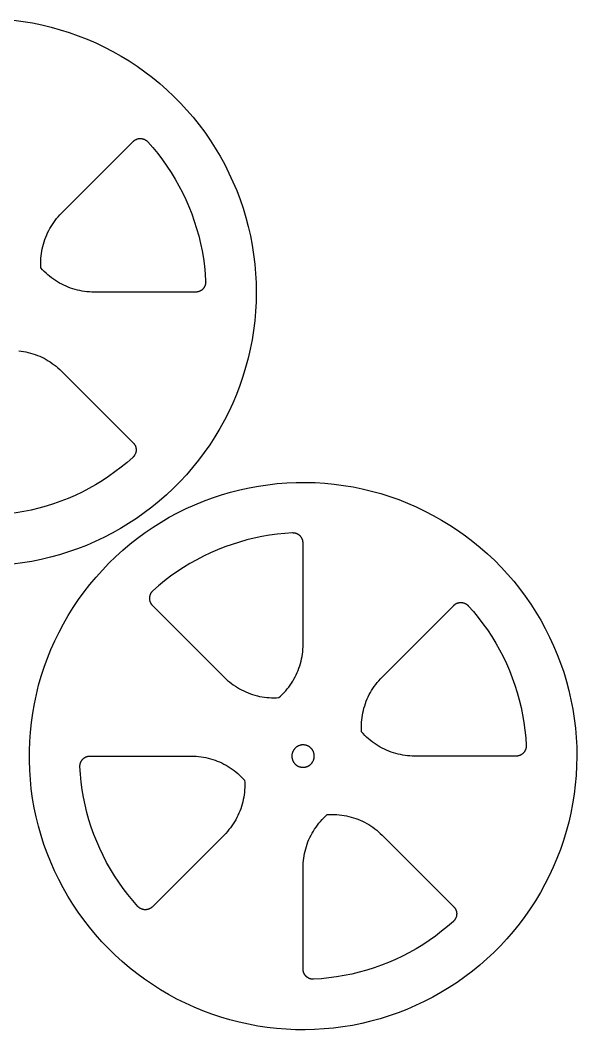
# Model space of a CAD drawing. Header units: millimetres. Extents: x 685 to 906, y -3810 to -3600.
# Drawn here: x 795.7 to 906.2, y -3800.6 to -3600 of the extents above; entities that cross this region are included whole.
import ezdxf

# ---------------------------------------------------------------- set-up
doc = ezdxf.new("R2010")
doc.units = ezdxf.units.MM
doc.header["$MEASUREMENT"] = 0
doc.layers.add('lime', color=178, linetype='Continuous', true_color=0x000000)

msp = doc.modelspace()

# ---------------------------------------------------------------- linework, layer by layer
at = {"layer": 'lime'}
for points in [[(794.36, -3600.05), (796.23, -3600.29), (798.09, -3600.6), (799.94, -3600.98), (801.78, -3601.42), (803.6, -3601.93), (805.4, -3602.49), (807.17, -3603.12), (808.93, -3603.81), (810.66, -3604.56), (812.37, -3605.37), (814.04, -3606.24), (815.69, -3607.17), (817.3, -3608.15), (818.87, -3609.19), (820.41, -3610.28), (821.91, -3611.43), (823.37, -3612.63), (824.79, -3613.87), (826.16, -3615.17), (827.49, -3616.51), (828.76, -3617.9), (830, -3619.33), (831.18, -3620.8), (832.3, -3622.31), (833.38, -3623.86), (834.4, -3625.45), (835.36, -3627.07), (836.27, -3628.73), (837.12, -3630.41), (837.91, -3632.12), (838.65, -3633.86), (839.32, -3635.63), (839.92, -3637.41), (840.47, -3639.22), (840.95, -3641.04), (841.37, -3642.88), (841.73, -3644.74), (842.02, -3646.6), (842.25, -3648.47), (842.41, -3650.35), (842.5, -3652.24), (842.53, -3654.13), (842.5, -3656.01), (842.4, -3657.9), (842.23, -3659.78), (842, -3661.65), (841.71, -3663.51), (841.34, -3665.37), (840.92, -3667.2), (840.43, -3669.03), (839.88, -3670.83), (839.27, -3672.62), (838.59, -3674.38), (837.86, -3676.12), (837.06, -3677.83), (836.21, -3679.51), (835.29, -3681.16), (834.32, -3682.78), (833.3, -3684.37), (832.22, -3685.91), (831.09, -3687.42), (829.9, -3688.89), (828.67, -3690.32), (827.39, -3691.7), (826.06, -3693.04), (824.68, -3694.33), (823.26, -3695.58), (821.8, -3696.77), (820.3, -3697.91), (818.75, -3699), (817.18, -3700.03), (815.56, -3701.01), (813.92, -3701.94), (812.24, -3702.8), (810.53, -3703.61), (808.8, -3704.35), (807.04, -3705.04), (805.26, -3705.66), (803.46, -3706.23), (801.64, -3706.72), (799.8, -3707.16), (797.95, -3707.53), (796.09, -3707.84), (794.22, -3708.08)], [(803.85, -3638.38), (818.09, -3624.13)], [(818.09, -3624.13), (818.14, -3624.09), (818.19, -3624.04), (818.25, -3623.99), (818.3, -3623.95), (818.36, -3623.91), (818.41, -3623.87), (818.47, -3623.84), (818.53, -3623.8), (818.59, -3623.77), (818.65, -3623.74), (818.72, -3623.71), (818.78, -3623.68), (818.84, -3623.66), (818.91, -3623.64), (818.98, -3623.62), (819.04, -3623.6), (819.11, -3623.59), (819.18, -3623.57), (819.25, -3623.56), (819.31, -3623.56), (819.38, -3623.55), (819.45, -3623.55), (819.52, -3623.55), (819.59, -3623.55), (819.66, -3623.55), (819.73, -3623.56), (819.79, -3623.57), (819.86, -3623.58), (819.93, -3623.59), (820, -3623.61), (820.06, -3623.63), (820.13, -3623.65), (820.19, -3623.67), (820.26, -3623.69), (820.32, -3623.72), (820.38, -3623.75), (820.45, -3623.78), (820.51, -3623.81), (820.56, -3623.85), (820.62, -3623.89), (820.68, -3623.93), (820.73, -3623.97), (820.79, -3624.01), (820.84, -3624.06), (820.89, -3624.1), (820.94, -3624.15), (820.99, -3624.2)], [(820.99, -3624.2), (822, -3625.35), (822.97, -3626.54), (823.9, -3627.76), (824.79, -3629.01), (825.63, -3630.29), (826.43, -3631.59), (827.18, -3632.93), (827.89, -3634.29), (828.55, -3635.67), (829.16, -3637.08), (829.72, -3638.5), (830.23, -3639.95), (830.69, -3641.41), (831.11, -3642.89), (831.47, -3644.38), (831.77, -3645.88), (832.03, -3647.39), (832.23, -3648.91), (832.39, -3650.43), (832.48, -3651.96)], [(799.78, -3649.24), (799.76, -3648.77), (799.75, -3648.29), (799.76, -3647.81), (799.78, -3647.33), (799.82, -3646.85), (799.88, -3646.38), (799.95, -3645.91), (800.04, -3645.44), (800.15, -3644.97), (800.27, -3644.51), (800.4, -3644.05), (800.56, -3643.59), (800.72, -3643.15), (800.91, -3642.7), (801.1, -3642.27), (801.32, -3641.84), (801.54, -3641.42), (801.79, -3641), (802.04, -3640.6), (802.31, -3640.2), (802.59, -3639.82), (802.89, -3639.44), (803.2, -3639.07), (803.52, -3638.72), (803.85, -3638.38)], [(810.35, -3654.06), (809.87, -3654.05), (809.39, -3654.02), (808.91, -3653.98), (808.44, -3653.92), (807.96, -3653.85), (807.49, -3653.76), (807.03, -3653.66), (806.56, -3653.53), (806.11, -3653.4), (805.65, -3653.25), (805.2, -3653.08), (804.76, -3652.89), (804.33, -3652.7), (803.9, -3652.48), (803.48, -3652.25), (803.06, -3652.01), (802.66, -3651.76), (802.26, -3651.49), (801.88, -3651.2), (801.5, -3650.91), (801.14, -3650.6), (800.78, -3650.28), (800.44, -3649.95), (800.1, -3649.6), (799.78, -3649.24)], [(832.48, -3651.96), (832.49, -3652.03), (832.49, -3652.1), (832.48, -3652.17), (832.48, -3652.24), (832.47, -3652.3), (832.46, -3652.37), (832.45, -3652.44), (832.44, -3652.51), (832.42, -3652.57), (832.4, -3652.64), (832.38, -3652.71), (832.35, -3652.77), (832.33, -3652.83), (832.3, -3652.9), (832.27, -3652.96), (832.24, -3653.02), (832.2, -3653.08), (832.17, -3653.14), (832.13, -3653.2), (832.09, -3653.25), (832.05, -3653.31), (832, -3653.36), (831.96, -3653.41), (831.91, -3653.46), (831.86, -3653.51), (831.81, -3653.56), (831.76, -3653.6), (831.7, -3653.64), (831.65, -3653.68), (831.59, -3653.72), (831.53, -3653.76), (831.47, -3653.79), (831.41, -3653.83), (831.35, -3653.86), (831.29, -3653.89), (831.23, -3653.91), (831.16, -3653.94), (831.1, -3653.96), (831.03, -3653.98), (830.96, -3654), (830.9, -3654.01), (830.83, -3654.03), (830.76, -3654.04), (830.69, -3654.04), (830.62, -3654.05), (830.56, -3654.05), (830.49, -3654.06)], [(830.49, -3654.06), (810.35, -3654.06)], [(795.37, -3665.71), (795.85, -3665.76), (796.32, -3665.84), (796.79, -3665.93), (797.26, -3666.03), (797.72, -3666.15), (798.18, -3666.29), (798.63, -3666.44), (799.08, -3666.61), (799.52, -3666.79), (799.96, -3666.99), (800.39, -3667.2), (800.81, -3667.43), (801.22, -3667.67), (801.63, -3667.93), (802.02, -3668.2), (802.41, -3668.48), (802.78, -3668.77), (803.15, -3669.08), (803.51, -3669.4), (803.85, -3669.74)], [(803.85, -3669.74), (818.09, -3683.98)], [(818.09, -3683.98), (818.14, -3684.03), (818.19, -3684.08), (818.23, -3684.13), (818.27, -3684.19), (818.31, -3684.24), (818.35, -3684.3), (818.39, -3684.36), (818.42, -3684.42), (818.46, -3684.48), (818.49, -3684.54), (818.52, -3684.6), (818.54, -3684.66), (818.57, -3684.73), (818.59, -3684.79), (818.61, -3684.86), (818.62, -3684.93), (818.64, -3684.99), (818.65, -3685.06), (818.66, -3685.13), (818.67, -3685.2), (818.67, -3685.27), (818.68, -3685.34), (818.68, -3685.4), (818.68, -3685.47), (818.67, -3685.54), (818.67, -3685.61), (818.66, -3685.68), (818.65, -3685.75), (818.63, -3685.81), (818.62, -3685.88), (818.6, -3685.95), (818.58, -3686.01), (818.56, -3686.08), (818.53, -3686.14), (818.51, -3686.21), (818.48, -3686.27), (818.44, -3686.33), (818.41, -3686.39), (818.38, -3686.45), (818.34, -3686.51), (818.3, -3686.56), (818.26, -3686.62), (818.21, -3686.67), (818.17, -3686.72), (818.12, -3686.78), (818.07, -3686.82), (818.02, -3686.87)], [(818.02, -3686.87), (816.87, -3687.88), (815.69, -3688.85), (814.47, -3689.78), (813.22, -3690.67), (811.94, -3691.51), (810.63, -3692.31), (809.3, -3693.07), (807.94, -3693.77), (806.55, -3694.43), (805.15, -3695.04), (803.72, -3695.6), (802.28, -3696.12), (800.82, -3696.58), (799.34, -3696.99), (797.85, -3697.35), (796.35, -3697.66), (794.84, -3697.92), (793.32, -3698.12), (791.79, -3698.27), (790.26, -3698.37)], [(849.74, -3701.89), (848.21, -3701.99), (846.68, -3702.14), (845.16, -3702.35), (843.65, -3702.61), (842.15, -3702.91), (840.66, -3703.27), (839.19, -3703.69), (837.72, -3704.15), (836.28, -3704.66), (834.85, -3705.22), (833.45, -3705.83), (832.07, -3706.49), (830.71, -3707.2), (829.37, -3707.95), (828.06, -3708.75), (826.78, -3709.59), (825.53, -3710.48), (824.31, -3711.41), (823.13, -3712.38), (821.98, -3713.39)], [(851.83, -3703.89), (851.83, -3703.82), (851.83, -3703.75), (851.82, -3703.69), (851.81, -3703.62), (851.8, -3703.55), (851.79, -3703.48), (851.77, -3703.41), (851.76, -3703.35), (851.74, -3703.28), (851.71, -3703.22), (851.69, -3703.15), (851.66, -3703.09), (851.63, -3703.03), (851.6, -3702.97), (851.57, -3702.9), (851.54, -3702.85), (851.5, -3702.79), (851.46, -3702.73), (851.42, -3702.68), (851.38, -3702.62), (851.33, -3702.57), (851.29, -3702.52), (851.24, -3702.47), (851.19, -3702.42), (851.14, -3702.38), (851.08, -3702.33), (851.03, -3702.29), (850.97, -3702.25), (850.92, -3702.21), (850.86, -3702.17), (850.8, -3702.14), (850.74, -3702.11), (850.67, -3702.08), (850.61, -3702.05), (850.55, -3702.02), (850.48, -3702), (850.42, -3701.98), (850.35, -3701.96), (850.28, -3701.94), (850.22, -3701.93), (850.15, -3701.92), (850.08, -3701.91), (850.01, -3701.9), (849.94, -3701.9), (849.88, -3701.89), (849.81, -3701.89), (849.74, -3701.89)], [(851.83, -3724.03), (851.83, -3703.89)], [(821.98, -3713.39), (821.93, -3713.44), (821.88, -3713.49), (821.83, -3713.54), (821.79, -3713.59), (821.74, -3713.65), (821.7, -3713.7), (821.66, -3713.76), (821.63, -3713.81), (821.59, -3713.87), (821.56, -3713.93), (821.53, -3714), (821.5, -3714.06), (821.47, -3714.12), (821.45, -3714.19), (821.42, -3714.25), (821.4, -3714.32), (821.38, -3714.38), (821.37, -3714.45), (821.36, -3714.52), (821.34, -3714.59), (821.34, -3714.65), (821.33, -3714.72), (821.33, -3714.79), (821.32, -3714.86), (821.32, -3714.93), (821.33, -3715), (821.33, -3715.07), (821.34, -3715.13), (821.35, -3715.2), (821.36, -3715.27), (821.38, -3715.34), (821.4, -3715.4), (821.41, -3715.47), (821.44, -3715.54), (821.46, -3715.6), (821.49, -3715.66), (821.52, -3715.73), (821.55, -3715.79), (821.58, -3715.85), (821.61, -3715.91), (821.65, -3715.97), (821.69, -3716.02), (821.73, -3716.08), (821.77, -3716.13), (821.82, -3716.19), (821.86, -3716.24), (821.91, -3716.29)], [(881.75, -3716.29), (881.8, -3716.24), (881.86, -3716.19), (881.91, -3716.15), (881.96, -3716.11), (882.02, -3716.07), (882.07, -3716.03), (882.13, -3715.99), (882.19, -3715.96), (882.25, -3715.92), (882.31, -3715.89), (882.38, -3715.86), (882.44, -3715.84), (882.51, -3715.81), (882.57, -3715.79), (882.64, -3715.77), (882.7, -3715.76), (882.77, -3715.74), (882.84, -3715.73), (882.91, -3715.72), (882.98, -3715.71), (883.04, -3715.7), (883.11, -3715.7), (883.18, -3715.7), (883.25, -3715.7), (883.32, -3715.71), (883.39, -3715.71), (883.46, -3715.72), (883.52, -3715.73), (883.59, -3715.75), (883.66, -3715.76), (883.72, -3715.78), (883.79, -3715.8), (883.86, -3715.82), (883.92, -3715.85), (883.98, -3715.87), (884.05, -3715.9), (884.11, -3715.93), (884.17, -3715.97), (884.23, -3716), (884.28, -3716.04), (884.34, -3716.08), (884.4, -3716.12), (884.45, -3716.16), (884.5, -3716.21), (884.55, -3716.26), (884.6, -3716.3), (884.65, -3716.35)], [(821.91, -3716.29), (836.15, -3730.53)], [(867.51, -3730.53), (881.75, -3716.29)], [(884.65, -3716.35), (885.66, -3717.51), (886.63, -3718.69), (887.56, -3719.91), (888.45, -3721.16), (889.29, -3722.44), (890.09, -3723.75), (890.84, -3725.08), (891.55, -3726.44), (892.21, -3727.83), (892.82, -3729.23), (893.38, -3730.66), (893.89, -3732.1), (894.36, -3733.56), (894.77, -3735.04), (895.13, -3736.53), (895.44, -3738.03), (895.69, -3739.54), (895.9, -3741.06), (896.05, -3742.59), (896.15, -3744.11)], [(847.02, -3734.6), (847.38, -3734.28), (847.72, -3733.94), (848.05, -3733.6), (848.38, -3733.24), (848.68, -3732.88), (848.98, -3732.5), (849.26, -3732.12), (849.53, -3731.72), (849.79, -3731.32), (850.03, -3730.9), (850.26, -3730.48), (850.47, -3730.05), (850.67, -3729.62), (850.85, -3729.18), (851.02, -3728.73), (851.17, -3728.27), (851.31, -3727.82), (851.43, -3727.35), (851.54, -3726.89), (851.63, -3726.42), (851.7, -3725.94), (851.76, -3725.47), (851.8, -3724.99), (851.82, -3724.51), (851.83, -3724.03)], [(836.15, -3730.53), (836.5, -3730.86), (836.85, -3731.18), (837.22, -3731.49), (837.59, -3731.79), (837.98, -3732.07), (838.38, -3732.34), (838.78, -3732.59), (839.19, -3732.83), (839.61, -3733.06), (840.04, -3733.27), (840.48, -3733.47), (840.92, -3733.66), (841.37, -3733.82), (841.82, -3733.98), (842.28, -3734.11), (842.75, -3734.23), (843.21, -3734.34), (843.68, -3734.43), (844.16, -3734.5), (844.63, -3734.56), (845.11, -3734.6), (845.59, -3734.62), (846.06, -3734.63), (846.54, -3734.62), (847.02, -3734.6)], [(863.45, -3741.4), (863.42, -3740.92), (863.41, -3740.44), (863.42, -3739.96), (863.44, -3739.49), (863.48, -3739.01), (863.54, -3738.53), (863.61, -3738.06), (863.7, -3737.59), (863.81, -3737.12), (863.93, -3736.66), (864.07, -3736.2), (864.22, -3735.75), (864.39, -3735.3), (864.57, -3734.86), (864.77, -3734.42), (864.98, -3733.99), (865.21, -3733.57), (865.45, -3733.16), (865.7, -3732.75), (865.97, -3732.36), (866.26, -3731.97), (866.55, -3731.59), (866.86, -3731.23), (867.18, -3730.87), (867.51, -3730.53)], [(849.14, -3734.28), (849.14, -3734.28)], [(849.14, -3734.28), (849.14, -3734.28)], [(874.01, -3746.21), (873.53, -3746.2), (873.05, -3746.18), (872.57, -3746.14), (872.1, -3746.08), (871.63, -3746), (871.16, -3745.92), (870.69, -3745.81), (870.23, -3745.69), (869.77, -3745.55), (869.31, -3745.4), (868.87, -3745.23), (868.42, -3745.05), (867.99, -3744.85), (867.56, -3744.64), (867.14, -3744.41), (866.72, -3744.17), (866.32, -3743.91), (865.92, -3743.64), (865.54, -3743.36), (865.16, -3743.06), (864.8, -3742.75), (864.44, -3742.43), (864.1, -3742.1), (863.77, -3741.75), (863.45, -3741.4)], [(896.15, -3744.11), (896.15, -3744.18), (896.15, -3744.25), (896.15, -3744.32), (896.14, -3744.39), (896.13, -3744.46), (896.12, -3744.53), (896.11, -3744.59), (896.1, -3744.66), (896.08, -3744.73), (896.06, -3744.79), (896.04, -3744.86), (896.02, -3744.92), (895.99, -3744.99), (895.96, -3745.05), (895.93, -3745.11), (895.9, -3745.17), (895.87, -3745.23), (895.83, -3745.29), (895.79, -3745.35), (895.75, -3745.41), (895.71, -3745.46), (895.67, -3745.51), (895.62, -3745.56), (895.57, -3745.61), (895.52, -3745.66), (895.47, -3745.71), (895.42, -3745.75), (895.37, -3745.8), (895.31, -3745.84), (895.25, -3745.88), (895.2, -3745.91), (895.14, -3745.95), (895.08, -3745.98), (895.01, -3746.01), (894.95, -3746.04), (894.89, -3746.07), (894.82, -3746.09), (894.76, -3746.11), (894.69, -3746.13), (894.63, -3746.15), (894.56, -3746.17), (894.49, -3746.18), (894.42, -3746.19), (894.35, -3746.2), (894.29, -3746.2), (894.22, -3746.21), (894.15, -3746.21)], [(807.52, -3748.3), (807.52, -3748.23), (807.52, -3748.17), (807.52, -3748.1), (807.52, -3748.03), (807.53, -3747.96), (807.54, -3747.89), (807.55, -3747.82), (807.57, -3747.76), (807.58, -3747.69), (807.6, -3747.62), (807.62, -3747.56), (807.65, -3747.49), (807.67, -3747.43), (807.7, -3747.37), (807.73, -3747.3), (807.76, -3747.24), (807.8, -3747.18), (807.83, -3747.13), (807.87, -3747.07), (807.91, -3747.01), (807.95, -3746.96), (808, -3746.91), (808.04, -3746.85), (808.09, -3746.8), (808.14, -3746.76), (808.19, -3746.71), (808.24, -3746.66), (808.3, -3746.62), (808.35, -3746.58), (808.41, -3746.54), (808.47, -3746.5), (808.53, -3746.47), (808.59, -3746.44), (808.65, -3746.41), (808.71, -3746.38), (808.78, -3746.35), (808.84, -3746.33), (808.91, -3746.3), (808.97, -3746.28), (809.04, -3746.27), (809.1, -3746.25), (809.17, -3746.24), (809.24, -3746.23), (809.31, -3746.22), (809.38, -3746.21), (809.45, -3746.21), (809.52, -3746.21)], [(809.52, -3746.21), (829.66, -3746.21)], [(829.66, -3746.21), (830.13, -3746.22), (830.61, -3746.24), (831.09, -3746.28), (831.57, -3746.34), (832.04, -3746.41), (832.51, -3746.5), (832.98, -3746.61), (833.44, -3746.73), (833.9, -3746.87), (834.35, -3747.02), (834.8, -3747.19), (835.24, -3747.37), (835.68, -3747.57), (836.1, -3747.78), (836.53, -3748.01), (836.94, -3748.25), (837.34, -3748.51), (837.74, -3748.78), (838.12, -3749.06), (838.5, -3749.36), (838.87, -3749.67), (839.22, -3749.99), (839.57, -3750.32), (839.9, -3750.66), (840.22, -3751.02)], [(894.15, -3746.21), (874.01, -3746.21)], [(819.02, -3776.06), (818, -3774.91), (817.03, -3773.73), (816.1, -3772.51), (815.22, -3771.26), (814.37, -3769.98), (813.57, -3768.67), (812.82, -3767.34), (812.11, -3765.98), (811.46, -3764.59), (810.84, -3763.19), (810.28, -3761.76), (809.77, -3760.32), (809.31, -3758.85), (808.9, -3757.38), (808.54, -3755.89), (808.23, -3754.39), (807.97, -3752.88), (807.77, -3751.36), (807.62, -3749.83), (807.52, -3748.3)], [(840.22, -3751.02), (840.24, -3751.5), (840.25, -3751.98), (840.24, -3752.45), (840.22, -3752.93), (840.18, -3753.41), (840.12, -3753.88), (840.05, -3754.36), (839.96, -3754.83), (839.86, -3755.3), (839.74, -3755.76), (839.6, -3756.22), (839.45, -3756.67), (839.28, -3757.12), (839.1, -3757.56), (838.9, -3758), (838.68, -3758.43), (838.46, -3758.85), (838.22, -3759.26), (837.96, -3759.67), (837.69, -3760.06), (837.41, -3760.45), (837.11, -3760.82), (836.8, -3761.19), (836.48, -3761.55), (836.15, -3761.89)], [(851.83, -3768.38), (851.84, -3767.91), (851.86, -3767.43), (851.91, -3766.95), (851.96, -3766.48), (852.04, -3766), (852.13, -3765.53), (852.23, -3765.07), (852.35, -3764.6), (852.49, -3764.14), (852.64, -3763.69), (852.81, -3763.24), (852.99, -3762.8), (853.19, -3762.36), (853.41, -3761.94), (853.63, -3761.52), (853.87, -3761.1), (854.13, -3760.7), (854.4, -3760.3), (854.68, -3759.92), (854.98, -3759.54), (855.29, -3759.17), (855.61, -3758.82), (855.94, -3758.48), (856.29, -3758.14), (856.64, -3757.82)], [(856.64, -3757.82), (857.12, -3757.8), (857.6, -3757.79), (858.08, -3757.8), (858.56, -3757.82), (859.03, -3757.86), (859.51, -3757.92), (859.98, -3757.99), (860.45, -3758.08), (860.92, -3758.18), (861.38, -3758.31), (861.84, -3758.44), (862.29, -3758.59), (862.74, -3758.76), (863.18, -3758.95), (863.62, -3759.14), (864.05, -3759.36), (864.47, -3759.58), (864.88, -3759.82), (865.29, -3760.08), (865.68, -3760.35), (866.07, -3760.63), (866.45, -3760.93), (866.81, -3761.24), (867.17, -3761.56), (867.51, -3761.89)], [(836.15, -3761.89), (821.91, -3776.13)], [(867.51, -3761.89), (881.75, -3776.13)], [(851.83, -3788.53), (851.83, -3768.38)], [(821.91, -3776.13), (821.86, -3776.18), (821.81, -3776.23), (821.76, -3776.27), (821.7, -3776.31), (821.65, -3776.35), (821.59, -3776.39), (821.53, -3776.43), (821.47, -3776.46), (821.41, -3776.5), (821.35, -3776.53), (821.29, -3776.55), (821.22, -3776.58), (821.16, -3776.6), (821.09, -3776.63), (821.03, -3776.65), (820.96, -3776.66), (820.89, -3776.68), (820.83, -3776.69), (820.76, -3776.7), (820.69, -3776.71), (820.62, -3776.71), (820.55, -3776.72), (820.48, -3776.72), (820.41, -3776.72), (820.34, -3776.71), (820.28, -3776.71), (820.21, -3776.7), (820.14, -3776.69), (820.07, -3776.67), (820.01, -3776.66), (819.94, -3776.64), (819.87, -3776.62), (819.81, -3776.6), (819.74, -3776.57), (819.68, -3776.54), (819.62, -3776.51), (819.56, -3776.48), (819.5, -3776.45), (819.44, -3776.41), (819.38, -3776.38), (819.32, -3776.34), (819.27, -3776.3), (819.21, -3776.25), (819.16, -3776.21), (819.11, -3776.16), (819.06, -3776.11), (819.02, -3776.06)], [(881.75, -3776.13), (881.8, -3776.18), (881.85, -3776.23), (881.89, -3776.28), (881.94, -3776.34), (881.98, -3776.39), (882.01, -3776.45), (882.05, -3776.51), (882.09, -3776.57), (882.12, -3776.63), (882.15, -3776.69), (882.18, -3776.75), (882.2, -3776.82), (882.23, -3776.88), (882.25, -3776.95), (882.27, -3777.01), (882.29, -3777.08), (882.3, -3777.15), (882.31, -3777.22), (882.32, -3777.28), (882.33, -3777.35), (882.34, -3777.42), (882.34, -3777.49), (882.34, -3777.56), (882.34, -3777.63), (882.33, -3777.7), (882.33, -3777.76), (882.32, -3777.83), (882.31, -3777.9), (882.29, -3777.97), (882.28, -3778.04), (882.26, -3778.1), (882.24, -3778.17), (882.22, -3778.23), (882.19, -3778.3), (882.17, -3778.36), (882.14, -3778.42), (882.11, -3778.48), (882.07, -3778.54), (882.04, -3778.6), (882, -3778.66), (881.96, -3778.72), (881.92, -3778.77), (881.88, -3778.83), (881.83, -3778.88), (881.78, -3778.93), (881.74, -3778.98), (881.69, -3779.03)], [(881.69, -3779.03), (880.53, -3780.04), (879.35, -3781.01), (878.13, -3781.94), (876.88, -3782.82), (875.6, -3783.67), (874.29, -3784.47), (872.96, -3785.22), (871.6, -3785.93), (870.21, -3786.59), (868.81, -3787.2), (867.38, -3787.76), (865.94, -3788.27), (864.48, -3788.73), (863, -3789.14), (861.51, -3789.5), (860.01, -3789.81), (858.5, -3790.07), (856.98, -3790.27), (855.46, -3790.42), (853.93, -3790.52)], [(853.93, -3790.52), (853.86, -3790.53), (853.79, -3790.53), (853.72, -3790.52), (853.65, -3790.52), (853.58, -3790.51), (853.51, -3790.5), (853.45, -3790.49), (853.38, -3790.47), (853.31, -3790.46), (853.25, -3790.44), (853.18, -3790.42), (853.12, -3790.39), (853.05, -3790.37), (852.99, -3790.34), (852.93, -3790.31), (852.87, -3790.28), (852.81, -3790.24), (852.75, -3790.21), (852.69, -3790.17), (852.64, -3790.13), (852.58, -3790.09), (852.53, -3790.04), (852.48, -3790), (852.43, -3789.95), (852.38, -3789.9), (852.33, -3789.85), (852.29, -3789.8), (852.24, -3789.74), (852.2, -3789.69), (852.16, -3789.63), (852.13, -3789.57), (852.09, -3789.51), (852.06, -3789.45), (852.03, -3789.39), (852, -3789.33), (851.97, -3789.27), (851.95, -3789.2), (851.93, -3789.14), (851.91, -3789.07), (851.89, -3789), (851.87, -3788.94), (851.86, -3788.87), (851.85, -3788.8), (851.84, -3788.73), (851.84, -3788.66), (851.83, -3788.59), (851.83, -3788.53)]]:
    msp.add_lwpolyline(points, dxfattribs=at)
for points in [[(837.45, -3693.78), (839.28, -3693.31), (841.12, -3692.91), (842.98, -3692.57), (844.85, -3692.3), (846.72, -3692.09), (848.6, -3691.94), (850.49, -3691.86), (852.37, -3691.85), (854.26, -3691.9), (856.14, -3692.02), (858.02, -3692.2), (859.89, -3692.45), (861.75, -3692.76), (863.6, -3693.13), (865.44, -3693.58), (867.26, -3694.08), (869.06, -3694.65), (870.84, -3695.27), (872.59, -3695.97), (874.32, -3696.72), (876.03, -3697.53), (877.7, -3698.4), (879.35, -3699.32), (880.96, -3700.31), (882.53, -3701.34), (884.07, -3702.44), (885.57, -3703.58), (887.03, -3704.78), (888.45, -3706.03), (889.82, -3707.32), (891.15, -3708.66), (892.43, -3710.05), (893.66, -3711.48), (894.84, -3712.95), (895.97, -3714.47), (897.04, -3716.02), (898.06, -3717.6), (899.03, -3719.22), (899.93, -3720.88), (900.78, -3722.56), (901.58, -3724.28), (902.31, -3726.02), (902.98, -3727.78), (903.59, -3729.57), (904.13, -3731.37), (904.62, -3733.2), (905.04, -3735.04), (905.39, -3736.89), (905.68, -3738.75), (905.91, -3740.63), (906.07, -3742.51), (906.17, -3744.39), (906.2, -3746.28), (906.16, -3748.17), (906.06, -3750.05), (905.89, -3751.93), (905.66, -3753.8), (905.37, -3755.67), (905.01, -3757.52), (904.58, -3759.36), (904.09, -3761.18), (903.54, -3762.99), (902.93, -3764.77), (902.25, -3766.53), (901.52, -3768.27), (900.72, -3769.98), (899.87, -3771.66), (898.96, -3773.32), (897.99, -3774.94), (896.96, -3776.52), (895.88, -3778.07), (894.75, -3779.58), (893.57, -3781.05), (892.33, -3782.47), (891.05, -3783.86), (889.72, -3785.2), (888.34, -3786.49), (886.92, -3787.73), (885.46, -3788.92), (883.96, -3790.07), (882.42, -3791.15), (880.84, -3792.19), (879.22, -3793.17), (877.58, -3794.09), (875.9, -3794.95), (874.19, -3795.76), (872.46, -3796.51), (870.7, -3797.19), (868.92, -3797.82), (867.12, -3798.38), (865.3, -3798.88), (863.47, -3799.31), (861.62, -3799.69), (859.75, -3799.99), (857.88, -3800.24), (856, -3800.41), (854.12, -3800.52), (852.23, -3800.57), (850.35, -3800.55), (848.46, -3800.47), (846.58, -3800.32), (844.7, -3800.1), (842.84, -3799.82), (840.98, -3799.48), (839.14, -3799.07), (837.31, -3798.6), (835.5, -3798.06), (833.71, -3797.47), (831.95, -3796.81), (830.2, -3796.08), (828.48, -3795.3), (826.79, -3794.46), (825.13, -3793.57), (823.51, -3792.61), (821.91, -3791.6), (820.36, -3790.53), (818.84, -3789.42), (817.36, -3788.24), (815.92, -3787.02), (814.52, -3785.75), (813.17, -3784.43), (811.87, -3783.07), (810.62, -3781.66), (809.41, -3780.21), (808.26, -3778.71), (807.15, -3777.18), (806.11, -3775.61), (805.11, -3774.01), (804.18, -3772.37), (803.3, -3770.7), (802.48, -3769), (801.71, -3767.27), (801.01, -3765.52), (800.37, -3763.75), (799.8, -3761.95), (799.28, -3760.13), (798.83, -3758.3), (798.44, -3756.46), (798.12, -3754.6), (797.86, -3752.73), (797.67, -3750.85), (797.54, -3748.97), (797.47, -3747.08), (797.48, -3745.19), (797.55, -3743.31), (797.68, -3741.43), (797.88, -3739.55), (798.14, -3737.68), (798.47, -3735.82), (798.86, -3733.98), (799.32, -3732.15), (799.84, -3730.33), (800.42, -3728.54), (801.06, -3726.76), (801.77, -3725.01), (802.54, -3723.29), (803.36, -3721.59), (804.24, -3719.92), (805.19, -3718.29), (806.18, -3716.69), (807.23, -3715.12), (808.34, -3713.59), (809.5, -3712.1), (810.71, -3710.65), (811.97, -3709.25), (813.27, -3707.88), (814.63, -3706.57), (816.03, -3705.3), (817.47, -3704.08), (818.95, -3702.92), (820.47, -3701.8), (822.03, -3700.74), (823.63, -3699.73), (825.26, -3698.78), (826.92, -3697.89), (828.61, -3697.05), (830.33, -3696.28), (832.08, -3695.56), (833.85, -3694.91), (835.64, -3694.31)], [(854.06, -3746.21), (854.06, -3746.13), (854.05, -3746.05), (854.04, -3745.98), (854.04, -3745.9), (854.02, -3745.82), (854.01, -3745.75), (853.99, -3745.67), (853.97, -3745.6), (853.95, -3745.53), (853.92, -3745.45), (853.9, -3745.38), (853.87, -3745.31), (853.83, -3745.24), (853.8, -3745.17), (853.76, -3745.1), (853.72, -3745.04), (853.68, -3744.97), (853.64, -3744.91), (853.59, -3744.85), (853.54, -3744.79), (853.49, -3744.73), (853.44, -3744.67), (853.38, -3744.62), (853.33, -3744.56), (853.27, -3744.51), (853.21, -3744.46), (853.15, -3744.42), (853.09, -3744.37), (853.02, -3744.33), (852.96, -3744.29), (852.89, -3744.25), (852.82, -3744.22), (852.75, -3744.18), (852.68, -3744.15), (852.61, -3744.12), (852.53, -3744.1), (852.46, -3744.07), (852.39, -3744.05), (852.31, -3744.04), (852.24, -3744.02), (852.16, -3744.01), (852.08, -3744), (852.01, -3743.99), (851.93, -3743.99), (851.85, -3743.98), (851.77, -3743.98), (851.7, -3743.99), (851.62, -3743.99), (851.54, -3744), (851.47, -3744.01), (851.39, -3744.03), (851.32, -3744.04), (851.24, -3744.06), (851.17, -3744.09), (851.09, -3744.11), (851.02, -3744.14), (850.95, -3744.17), (850.88, -3744.2), (850.81, -3744.23), (850.74, -3744.27), (850.68, -3744.31), (850.61, -3744.35), (850.55, -3744.39), (850.48, -3744.44), (850.42, -3744.49), (850.36, -3744.54), (850.31, -3744.59), (850.25, -3744.64), (850.2, -3744.7), (850.15, -3744.76), (850.1, -3744.82), (850.05, -3744.88), (850, -3744.94), (849.96, -3745), (849.92, -3745.07), (849.88, -3745.14), (849.85, -3745.2), (849.81, -3745.27), (849.78, -3745.34), (849.75, -3745.42), (849.73, -3745.49), (849.7, -3745.56), (849.68, -3745.64), (849.66, -3745.71), (849.65, -3745.79), (849.63, -3745.86), (849.62, -3745.94), (849.62, -3746.02), (849.61, -3746.09), (849.61, -3746.17), (849.61, -3746.25), (849.61, -3746.32), (849.62, -3746.4), (849.62, -3746.48), (849.63, -3746.56), (849.65, -3746.63), (849.66, -3746.71), (849.68, -3746.78), (849.7, -3746.86), (849.73, -3746.93), (849.75, -3747), (849.78, -3747.07), (849.81, -3747.14), (849.85, -3747.21), (849.88, -3747.28), (849.92, -3747.35), (849.96, -3747.41), (850, -3747.48), (850.05, -3747.54), (850.1, -3747.6), (850.15, -3747.66), (850.2, -3747.72), (850.25, -3747.78), (850.31, -3747.83), (850.36, -3747.88), (850.42, -3747.93), (850.48, -3747.98), (850.55, -3748.02), (850.61, -3748.07), (850.68, -3748.11), (850.74, -3748.15), (850.81, -3748.19), (850.88, -3748.22), (850.95, -3748.25), (851.02, -3748.28), (851.09, -3748.31), (851.17, -3748.33), (851.24, -3748.35), (851.32, -3748.37), (851.39, -3748.39), (851.47, -3748.4), (851.54, -3748.42), (851.62, -3748.42), (851.7, -3748.43), (851.77, -3748.43), (851.85, -3748.43), (851.93, -3748.43), (852.01, -3748.43), (852.08, -3748.42), (852.16, -3748.41), (852.24, -3748.4), (852.31, -3748.38), (852.39, -3748.36), (852.46, -3748.34), (852.53, -3748.32), (852.61, -3748.29), (852.68, -3748.27), (852.75, -3748.24), (852.82, -3748.2), (852.89, -3748.17), (852.96, -3748.13), (853.02, -3748.09), (853.09, -3748.05), (853.15, -3748), (853.21, -3747.96), (853.27, -3747.91), (853.33, -3747.86), (853.38, -3747.8), (853.44, -3747.75), (853.49, -3747.69), (853.54, -3747.63), (853.59, -3747.57), (853.64, -3747.51), (853.68, -3747.45), (853.72, -3747.38), (853.76, -3747.32), (853.8, -3747.25), (853.83, -3747.18), (853.87, -3747.11), (853.9, -3747.04), (853.92, -3746.97), (853.95, -3746.89), (853.97, -3746.82), (853.99, -3746.74), (854.01, -3746.67), (854.02, -3746.59), (854.04, -3746.52), (854.04, -3746.44), (854.05, -3746.36), (854.06, -3746.29)]]:
    msp.add_lwpolyline(points, close=True, dxfattribs=at)

doc.saveas('drawing.dxf')
